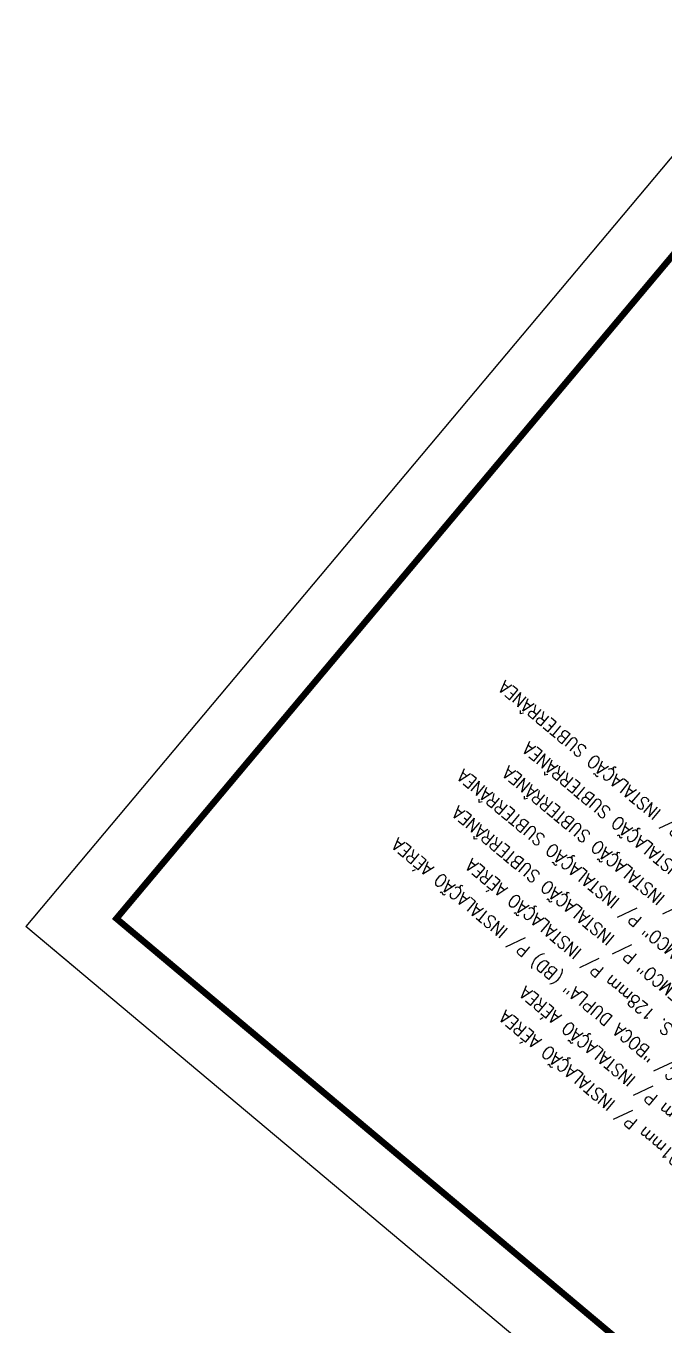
# Model space of a CAD drawing. Extents: x 207448 to 207705, y 7657586 to 7657835.
# Drawn here: x 207448.2 to 207473.1, y 7657705.2 to 7657755.8 of the extents above; entities that cross this region are included whole.
import ezdxf
from ezdxf.enums import TextEntityAlignment as Align

# ---------------------------------------------------------------- set-up
doc = ezdxf.new("R2010")
doc.units = 0
for name, color, linetype in [('A-FORMATO', 8, 'Continuous'), ('FOLHA', 7, 'Continuous'), ('FRM-P02', 2, 'Continuous')]:
    doc.layers.add(name, color=color, linetype=linetype)
doc.styles.add('ARIAL', font='arial.ttf')
doc.styles.add('ROMANC', font='romanc__.ttf')
doc.styles.add('ROMANS', font='romans', dxfattribs={"height": 0.85})
doc.styles.add('STYLE3', font='arial.ttf')
doc.styles.add('TZ_PGT_R090', font='romans.shx', dxfattribs={"width": 0.9})

# ---------------------------------------------------------------- blocks, each defined once
blk = doc.blocks.new('PP-XYZ.000-9A00-001_A')
at = {"layer": 'FOLHA', "color": 1}
for p in [(831, 594), (841, 0)]:
    blk.add_line(p, (841, 594), dxfattribs=at)
blk.add_lwpolyline([(0, 594), (841, 594)], dxfattribs=at)
at = {"layer": 'FOLHA', "color": 2, "const_width": 1}
blk.add_lwpolyline([(831, 584), (25, 584), (25, 10), (831, 10), (831, 584)], dxfattribs=at)
at = {"color": 2, "linetype": 'ByBlock', "lineweight": 0}
for tag, p, style in [('0000/00', (660.13, 145.89), 'ROMANC'), ('LOCAL', (692.24, 145.89), 'ROMANS'), ('DE-0000/00-000-000-000', (781.56, 136.5), 'ROMANC'), ('CREA', (790.19, 125.89), 'ROMANC')]:
    blk.add_attdef(tag, p, '', height=2, dxfattribs=dict(at, style=style))
at = {"color": 2, "linetype": 'ByBlock', "lineweight": 0, "style": 'ROMANS'}
blk.add_attdef('PROJETO', text='', height=3, dxfattribs=at).set_placement((718.82, 137.97), align=Align.MIDDLE_CENTER)
at = {"color": 2, "linetype": 'ByBlock', "lineweight": 0, "style": 'ROMANC'}
blk.add_attdef('RESPONSÁVEL_TÉCNICO', text='', height=2, dxfattribs=at).set_placement((738.09, 126.07), align=Align.TOP_CENTER)
at = {"color": 2, "style": 'ROMANS', "width": 0.9}
for tag, p in [('ASSUNTO1', (658.49, 53.87)), ('ASSUNTO2', (658.49, 50.37)), ('ASSUNTO3', (658.49, 46.87))]:
    blk.add_attdef(tag, text='', height=2, dxfattribs=at).set_placement(p, align=Align.TOP_LEFT)
at = {"color": 2, "style": 'STYLE3'}
blk.add_attdef('FOLHA', text='', height=4, dxfattribs=at).set_placement((815.01, 20.08), align=Align.MIDDLE_CENTER)
at = {"layer": 'A-FORMATO', "color": 2, "lineweight": -3, "style": 'ARIAL'}
for tag, p in [('NDOCUMENTO', (473.43, 36.15)), ('DESCRICAO3', (534.26, 36.15)), ('NDOCUMENTO', (473.43, 30.07)), ('DESCRICAO2', (534.26, 30.07)), ('NDOCUMENTO', (473.43, 23.99)), ('DESCRICAO1', (534.26, 23.99))]:
    blk.add_attdef(tag, p, '', height=2.43, rotation=360, dxfattribs=at)
at = {"layer": 'FRM-P02', "style": 'ROMANS'}
for tag, p in [('28', (661, 218.41)), ('29', (671, 218.41)), ('31', (762, 218.41)), ('32', (774, 218.41)), ('33', (786, 218.41)), ('34', (798, 218.41)), ('35', (810, 218.41)), ('19', (661, 212.71)), ('20', (671, 212.71)), ('22', (762, 212.71)), ('23', (774, 212.71)), ('24', (786, 212.71)), ('25', (798, 212.71)), ('26', (810, 212.71)), ('10', (661, 206.93)), ('11', (671, 207.01)), ('13', (762, 207.01)), ('14', (774, 207.01)), ('15', (786, 207.01)), ('16', (798, 207.01)), ('17', (810, 207.01)), ('1', (661, 201.23)), ('2', (671, 201.23)), ('4', (762.09, 201.23)), ('5', (774.15, 201.23)), ('6', (786.04, 201.23)), ('7', (798.19, 201.23)), ('8', (810.19, 201.23))]:
    blk.add_attdef(tag, text='', height=2, dxfattribs=at).set_placement(p, align=Align.MIDDLE_CENTER)
for tag, p in [('30', (677.61, 217.34)), ('21', (677.61, 211.64)), ('12', (677.61, 205.94)), ('3', (677.61, 200.24))]:
    blk.add_attdef(tag, p, '', height=2, dxfattribs=at)
at = {"layer": 'FRM-P02', "style": 'ROMANS', "width": 0.85, "flags": 1}
blk.add_attdef('00/00/00', text='', height=2, dxfattribs=at).set_placement((823.5, 218.41), align=Align.MIDDLE_CENTER)
at = {"layer": 'FRM-P02', "style": 'ROMANS', "width": 0.85}
for p in [(823.5, 212.71), (823.5, 207.01), (823.5, 201.23)]:
    blk.add_attdef('00/00/00', text='', height=2, dxfattribs=at).set_placement(p, align=Align.MIDDLE_CENTER)
at = {"layer": 'FRM-P02', "style": 'ROMANS', "width": 0.8}
for tag, height, p in [('ESCALA', 2.63, (774.91, 37)), ('DATA', 2.63, (801.74, 36.54)), ('DIRETOR', 1.4, (700.04, 33.97)), ('ENGENHEIRO', 1.4, (683.84, 22.86)), ('ARQUIVO', 1.4, (728.03, 14.96)), ('SETOR', 1.4, (751.65, 14.91)), ('DATA', 1.4, (775.01, 15))]:
    blk.add_attdef(tag, text='', height=height, dxfattribs=at).set_placement(p, align=Align.TOP_LEFT)
blk = doc.blocks.new('LEGENDA-SIN SEMAFÓRICA')
at = {"color": 1, "style": 'TZ_PGT_R090', "width": 0.9}
for s, p in [('COLUNA SEMAFÓRICA CONV. 101mm P/ INSTALAÇÃO AÉREA', (63.45, -10.79)), ('COLUNA SEMAFÓRICA CONV. 128mm P/ INSTALAÇÃO AÉREA', (63.45, -15.7)), ('COLUNA SEMAFÓRICA CONV. 128mm C/ "BOCA DUPLA" (BD) P/ INSTALAÇÃO AÉREA', (63.45, -20.61)), ('CE - COLUNA EXTENSORA 114mm EM C.S. 128mm P/ INSTALAÇÃO AÉREA', (63.45, -25.52)), ('PS - POSTE SEMAFÓRICO SIMPLES TIPO "SEMCO" P/ INSTALAÇÃO SUBTERRÂNEA', (63.45, -30.44)), ('PC - POSTE SEMAFÓRICO COMPOSTO TIPO "SEMCO" P/ INSTALAÇÃO SUBTERRÂNEA', (63.45, -35.35)), ('COLUNA SEMAFÓRICA CONV. 101mm INSTALADA* P/ INSTALAÇÃO SUBTERRÂNEA', (63.45, -40.26)), ('COLUNA SEMAFÓRICA CONV. 128mm INSTALADA* P/ INSTALAÇÃO SUBTERRÂNEA', (63.45, -45.17)), ('COLUNA SEMAFÓRICA CONV. 128mm C/ BD INSTALADA* P/ INSTALAÇÃO SUBTERRÂNEA', (63.45, -50.08))]:
    blk.add_text(s, height=2, dxfattribs=at).set_placement(p, align=Align.MIDDLE_LEFT)
blk = doc.blocks.new('050-6E22_Geral')
at = {"color": 160, "true_color": 0x0a47ff}
blk.add_blockref('LEGENDA-SIN SEMAFÓRICA', (639.61, 567.59), dxfattribs=at)

msp = doc.modelspace()

# ---------------------------------------------------------------- block references
at = {"xscale": 0.250000000070606, "yscale": 0.250000000070606, "zscale": 0.250000000070606, "rotation": 140.0043312425254}
for name in ['PP-XYZ.000-9A00-001_A', '050-6E22_Geral']:
    msp.add_blockref(name, (207704.755, 7657699.401, 0), dxfattribs=at)

doc.saveas('drawing.dxf')
